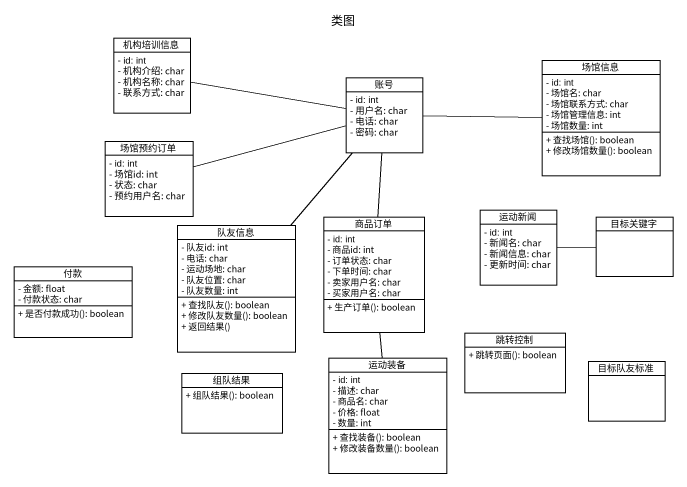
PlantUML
@startuml
title 类图
hide circle
hide empty members
skinparam classAttributeIconSize 0
class 机构培训信息 {
  - id: int
  - 机构介绍: char
  - 机构名称: char
  - 联系方式: char
}
class 账号 {
  - id: int
  - 用户名: char
  - 电话: char
  - 密码: char
}
class 场馆信息 {
  - id: int
  - 场馆名: char
  - 场馆联系方式: char
  - 场馆管理信息: int
  - 场馆数量: int
  + 查找场馆(): boolean
  + 修改场馆数量(): boolean
}
class 场馆预约订单 {
  - id: int
  - 场馆id: int
  - 状态: char
  - 预约用户名: char
}
class 运动新闻 {
  - id: int
  - 新闻名: char
  - 新闻信息: char
  - 更新时间: char
}
class 队友信息 {
  - 队友id: int
  - 电话: char
  - 运动场地: char
  - 队友位置: char
  - 队友数量: int
  + 查找队友(): boolean
  + 修改队友数量(): boolean
  + 返回结果()
}
class 商品订单 {
  - id: int
  - 商品id: int
  - 订单状态: char
  - 下单时间: char
  - 卖家用户名: char
  - 买家用户名: char
  + 生产订单(): boolean
}
class 目标关键字
class 付款 {
  - 金额: float
  - 付款状态: char
  + 是否付款成功(): boolean
}
class 运动装备 {
  - id: int
  - 描述: char
  - 商品名: char
  - 价格: float
  - 数量: int
  + 查找装备(): boolean
  + 修改装备数量(): boolean
}
class 跳转控制 {
  + 跳转页面(): boolean
}
class 目标队友标准
class 组队结果 {
  + 组队结果(): boolean
}
机构培训信息 -right- 账号
账号 -- 商品订单
场馆信息 -left- 账号
场馆预约订单 -right- 账号
运动新闻 -right- 目标关键字
队友信息 -up- 账号
运动装备 -up- 商品订单
@enduml
